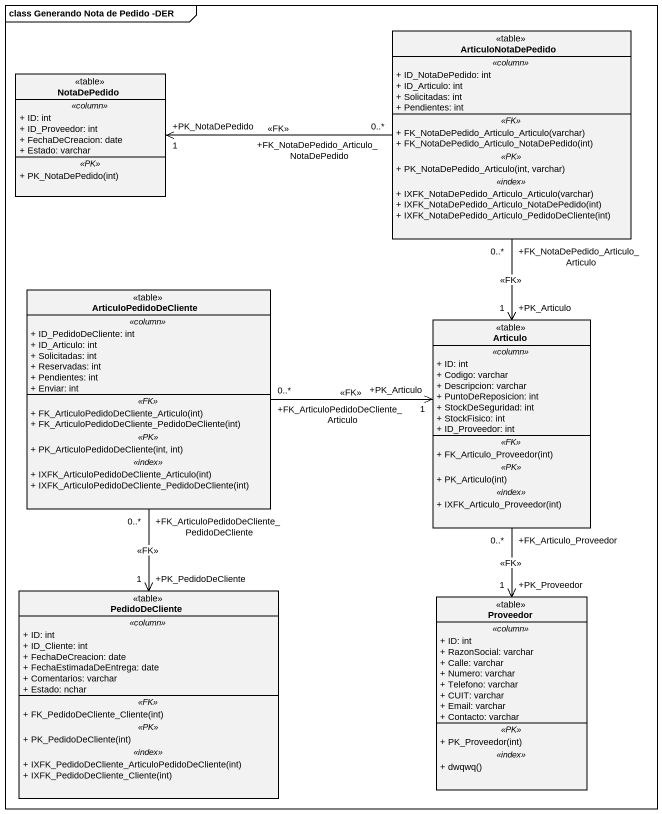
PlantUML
@startuml
mainframe class Generando Nota de Pedido -DER
hide circle
hide empty members
skinparam classAttributeIconSize 0
class ArticuloNotaDePedido <<table>> {
  .. <<column>> ..
  + ID_NotaDePedido: int
  + ID_Articulo: int
  + Solicitadas: int
  + Pendientes: int
  .. <<FK>> ..
  + FK_NotaDePedido_Articulo_Articulo(varchar)
  + FK_NotaDePedido_Articulo_NotaDePedido(int)
  .. <<PK>> ..
  + PK_NotaDePedido_Articulo(int, varchar)
  .. <<index>> ..
  + IXFK_NotaDePedido_Articulo_Articulo(varchar)
  + IXFK_NotaDePedido_Articulo_NotaDePedido(int)
  + IXFK_NotaDePedido_Articulo_PedidoDeCliente(int)
}
class NotaDePedido <<table>> {
  .. <<column>> ..
  + ID: int
  + ID_Proveedor: int
  + FechaDeCreacion: date
  + Estado: varchar
  .. <<PK>> ..
  + PK_NotaDePedido(int)
}
class ArticuloPedidoDeCliente <<table>> {
  .. <<column>> ..
  + ID_PedidoDeCliente: int
  + ID_Articulo: int
  + Solicitadas: int
  + Reservadas: int
  + Pendientes: int
  + Enviar: int
  .. <<FK>> ..
  + FK_ArticuloPedidoDeCliente_Articulo(int)
  + FK_ArticuloPedidoDeCliente_PedidoDeCliente(int)
  .. <<PK>> ..
  + PK_ArticuloPedidoDeCliente(int, int)
  .. <<index>> ..
  + IXFK_ArticuloPedidoDeCliente_Articulo(int)
  + IXFK_ArticuloPedidoDeCliente_PedidoDeCliente(int)
}
class Articulo <<table>> {
  .. <<column>> ..
  + ID: int
  + Codigo: varchar
  + Descripcion: varchar
  + PuntoDeReposicion: int
  + StockDeSeguridad: int
  + StockFisico: int
  + ID_Proveedor: int
  .. <<FK>> ..
  + FK_Articulo_Proveedor(int)
  .. <<PK>> ..
  + PK_Articulo(int)
  .. <<index>> ..
  + IXFK_Articulo_Proveedor(int)
}
class PedidoDeCliente <<table>> {
  .. <<column>> ..
  + ID: int
  + ID_Cliente: int
  + FechaDeCreacion: date
  + FechaEstimadaDeEntrega: date
  + Comentarios: varchar
  + Estado: nchar
  .. <<FK>> ..
  + FK_PedidoDeCliente_Cliente(int)
  .. <<PK>> ..
  + PK_PedidoDeCliente(int)
  .. <<index>> ..
  + IXFK_PedidoDeCliente_ArticuloPedidoDeCliente(int)
  + IXFK_PedidoDeCliente_Cliente(int)
}
class Proveedor <<table>> {
  .. <<column>> ..
  + ID: int
  + RazonSocial: varchar
  + Calle: varchar
  + Numero: varchar
  + Telefono: varchar
  + CUIT: varchar
  + Email: varchar
  + Contacto: varchar
  .. <<PK>> ..
  + PK_Proveedor(int)
  .. <<index>> ..
  + dwqwq()
}
ArticuloNotaDePedido "+FK_NotaDePedido_Articulo_NotaDePedido\n0..*" -left-> "+PK_NotaDePedido\n1" NotaDePedido : <<FK>>
ArticuloNotaDePedido "+FK_NotaDePedido_Articulo_Articulo\n0..*" --> "+PK_Articulo\n1" Articulo : <<FK>>
ArticuloPedidoDeCliente "+FK_ArticuloPedidoDeCliente_Articulo\n0..*" -right-> "+PK_Articulo\n1" Articulo : <<FK>>
ArticuloPedidoDeCliente "+FK_ArticuloPedidoDeCliente_PedidoDeCliente\n0..*" --> "+PK_PedidoDeCliente\n1" PedidoDeCliente : <<FK>>
Articulo "+FK_Articulo_Proveedor\n0..*" --> "+PK_Proveedor\n1" Proveedor : <<FK>>
@enduml
